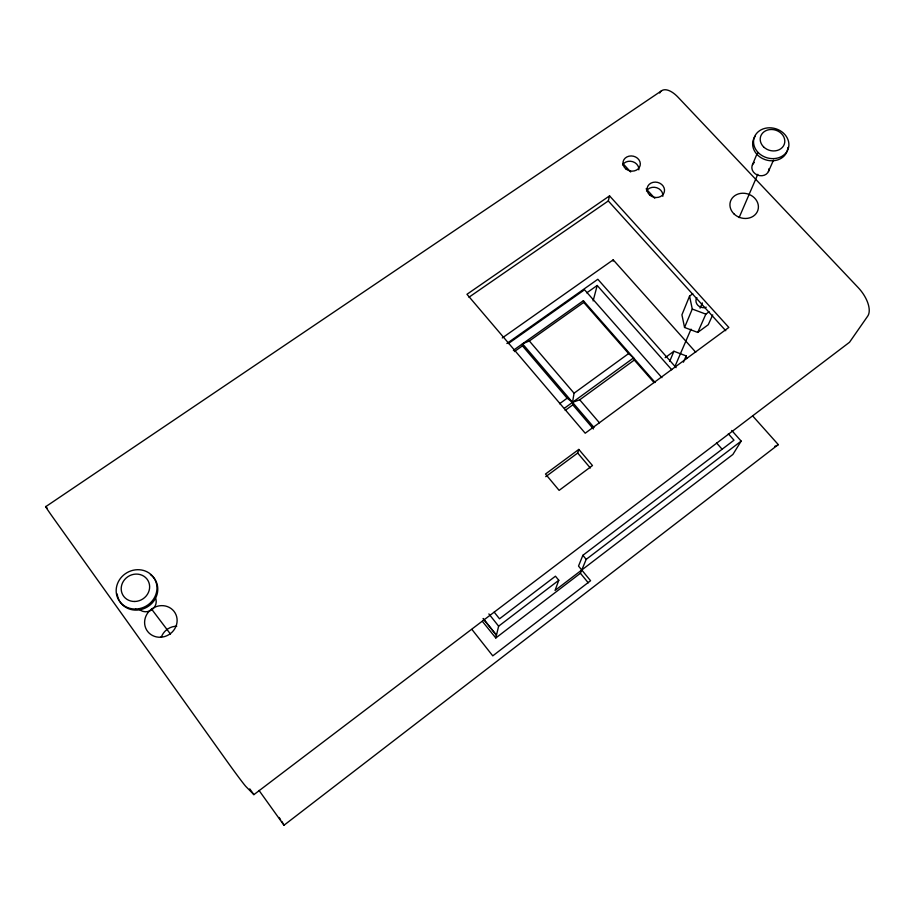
<?xml version="1.0" encoding="UTF-8"?>
<svg xmlns="http://www.w3.org/2000/svg" width="915" height="915" viewBox="0 0 915 915"><rect width="100%" height="100%" fill="white"/><g stroke="black" fill="none" stroke-linecap="round" stroke-linejoin="round"><path stroke-width="1.37" d="M593.423 428.975L572.824 404.853L572.527 402.337L567.151 398.208L522.454 345.859L522.534 343.811L529.339 340.975L583.736 302.419L583.37 300.715L513.361 350.308M628.616 353.579L574.06 393.198L572.527 402.337L579.733 399.809L634.301 360.053L633.557 357.914L628.616 353.579L583.736 302.419M482.377 621.354L495.804 637.984L498.629 626.18L558.791 580.282L555.451 576.198L499.51 618.814L494.192 612.135M468.96 297.226L608.292 200.945L609.55 195.867L728.832 327.444L585.2 433.218L466.959 294.287L609.55 195.867M593.114 300.909L597.198 285.469L671.736 369.763M545.729 476.669L577.685 453.039L578.818 449.414L592.474 465.552L559.122 490.371L545.489 474.027L578.818 449.414M558.791 580.282L555.039 590.438L732.892 454.458L741.173 441.11L731.737 430.462M728.34 433.79L734.002 440.195L582.866 555.325L578.509 566.076L590.575 580.716L492.773 655.861L471.934 629.451M692.781 293.761L689.555 296.105L681.927 314.829L684.546 327.456L697.733 332.431L708.244 324.734L712.728 314.886M495.804 637.984L580.407 573.259L586.206 559.362L741.173 441.11M669.677 361.368L673.909 351.257L686.181 355.924L686.73 358.566M752.416 164.849L757.22 153.377M684.546 327.456L692.278 309.041L689.555 296.105M674.618 367.201L691.031 329.148M700.078 308.149L702.343 302.899M739.114 217.61L757.792 174.308M683.413 362.191L686.181 355.924M768.44 171.551L773.484 160.159M697.733 332.431L705.854 314.142L709.091 311.775M259.025 790.423L283.982 825.25L778.288 444.61L752.668 415.936M47.157 508.168A26.466 0.618 53.9 0 0 55.049 520.395L226.531 760.605A27.736 0.698 54.2 0 0 245.986 786.614L253.89 794.643L849.52 342.267L867.717 316.121A24.373 12.307 51.6 0 0 858.213 287.619L678.106 97.265A23.401 11.163 58 0 0 659.681 93.044M665.148 357.685L673.909 351.257M565.196 410.4L572.824 404.853M559.534 403.755L567.151 398.208M564.475 408.204L633.557 357.914M514.379 351.577L522.454 345.859M506.876 343.491L597.838 279.269L676.105 367.647M508.351 343.56L584.536 289.758L661.911 377.666M586.744 292.857L597.198 285.469M502.278 337.944L613.199 259.837L695.743 352.229M45.761 506.658L661.648 90.734M692.278 309.041L705.854 314.142M622.943 163.556L630.664 171.974M646.116 188.822L654.797 198.292M608.292 200.945L725.755 330.727M716.537 442.906L722.164 449.299M583.37 300.715L655.117 382.481M634.301 360.053L654.076 382.596M529.339 340.975L574.06 393.198M579.733 399.809L599.439 422.833M522.534 343.811L594.007 427.488M577.685 453.039L590.335 468.011M582.866 555.325L586.206 559.362M580.407 573.259L588.276 582.821M483.314 618.963L496.468 635.227L483.177 618.483M488.873 613.919L498.629 626.18M151.661 609.207L170.464 634.072M249.749 788.844L253.89 794.643M787.884 147.464A17.843 15.132 17 0 1 765.134 159.645A17.843 15.132 17 0 1 755.23 136.198M769.012 168.68A8.704 7.434 17.1 0 1 757.231 174.948A8.704 7.434 17.1 0 1 754.337 162.424M150.415 574.563A20.748 19.192 -31.1 0 1 147.086 607.091A20.748 19.192 -31.1 0 1 117.2 593.984M155.287 597.564A10.076 9.356 -31.8 0 1 151.879 609.767A10.076 9.356 -31.8 0 1 139.091 609.15M706.243 307.223A7.24 6.428 18.4 0 1 697.882 305.313A7.24 6.428 18.4 0 1 696.853 297.592M622.577 164.906A8.67 7.514 11.9 0 1 632.631 161.646A8.67 7.514 11.9 0 1 638.83 169.847M161.292 637.275A15.624 14.64 -34.8 0 1 176.732 626.237M646.493 190.995A8.738 7.606 13.4 0 1 656.753 187.735A8.738 7.606 13.4 0 1 662.826 196.313M279.144 817.45A62.758 1.224 54.2 0 1 280.55 819.565M281.74 821.373A62.758 1.224 54.2 0 1 283.982 825.25M778.288 444.61A56.65 22.852 51.9 0 1 774.719 446.36M613.119 261.141A55.072 21.834 54.6 0 1 613.199 259.837M758.295 152.668A17.888 15.166 16.9 0 0 788.124 149.053A17.888 15.166 16.9 0 0 767.216 127.94A17.888 15.166 16.9 0 0 758.295 152.668M763.499 146.777A12.455 10.557 16.9 0 0 784.269 144.296A12.455 10.557 16.9 0 0 769.721 129.587A12.455 10.557 16.9 0 0 763.499 146.777M135.752 609.035A20.816 19.249 -31 0 0 154.646 579.046A20.816 19.249 -31 0 0 119.327 580.019A20.816 19.249 -31 0 0 135.752 609.035M134.825 601.487A14.503 13.405 -30.9 0 0 148.024 580.613A14.503 13.405 -30.9 0 0 123.411 581.254A14.503 13.405 -30.9 0 0 134.825 601.487M733.99 213.904A14.411 12.444 17.4 0 0 757.883 210.267A14.411 12.444 17.4 0 0 740.635 193.397A14.411 12.444 17.4 0 0 733.99 213.904M625.803 168.863A8.727 7.549 11.9 0 0 640.123 165.581A8.727 7.549 11.9 0 0 628.982 156.179A8.727 7.549 11.9 0 0 625.803 168.863M649.947 195.215A8.795 7.64 13.4 0 0 664.336 191.875A8.795 7.64 13.4 0 0 653.07 182.348A8.795 7.64 13.4 0 0 649.947 195.215M160.571 637.24A16.584 15.463 -33.2 0 0 175.085 612.913A16.584 15.463 -33.2 0 0 146.926 614.182A16.584 15.463 -33.2 0 0 160.571 637.24"/></g></svg>
